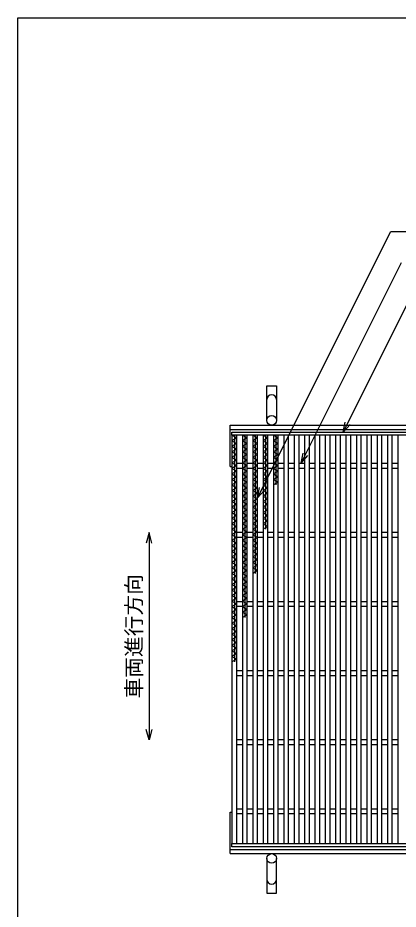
# Model space of a CAD drawing. Units: millimetres, scale not verified. Extents: x -1820 to 1731, y -1282 to 1054.
# Drawn here: x -1729 to -1178, y -236 to 1054 of the extents above; entities that cross this region are included whole.
import ezdxf
from ezdxf.enums import TextEntityAlignment as Align

# ---------------------------------------------------------------- set-up
doc = ezdxf.new("R2010")
doc.units = ezdxf.units.MM
doc.header["$LTSCALE"] = 10
for name, color, linetype, lineweight in [('0_2', 150, 'Continuous', 25), ('16', 3, 'Continuous', 25), ('19', 6, 'Continuous', 25), ('22', 2, 'Continuous', 25)]:
    doc.layers.add(name, color=color, linetype=linetype, lineweight=lineweight)
doc.styles.add('ベクトル', font='')
doc.styles.get('ベクトル').set_extended_font_data('ベクトル')

msp = doc.modelspace()

# ---------------------------------------------------------------- linework, layer by layer
at = {"layer": '0_2'}
for p, q in [((-1729, -1146.5), (-1729, 1053.5)), ((-1729, 1053.5), (1731, 1053.5))]:
    msp.add_line(p, q, dxfattribs=at)
at = {"layer": '16'}
for p, q in [((-1419, 454), (-424, 454)), ((-1419, 449.5), (-1419, 454)), ((-424, 449.5), (-1419, 449.5)), ((-1419, 449.5), (-1419, -141.5)), ((-1412, 449.5), (-1419, 449.5)), ((-1419, 449.5), (-1412, 445.5)), ((-1412, 445.5), (-1419, 441.5)), ((-1419, 441.5), (-1412, 437.5)), ((-1415.5, 449.5), (-1415.5, 121.5)), ((-1412, -141.5), (-1412, 449.5)), ((-1404, 449.5), (-1404, -141.5)), ((-1397, 449.5), (-1404, 449.5)), ((-1404, 449.5), (-1397, 445.5)), ((-1397, 445.5), (-1404, 441.5)), ((-1404, 441.5), (-1397, 437.5)), ((-1400.5, 449.5), (-1400.5, 185.5)), ((-1397, -141.5), (-1397, 449.5)), ((-1389, 449.5), (-1389, -141.5)), ((-1382, 449.5), (-1389, 449.5)), ((-1389, 449.5), (-1382, 445.5)), ((-1382, 445.5), (-1389, 441.5)), ((-1389, 441.5), (-1382, 437.5)), ((-1385.5, 449.5), (-1385.5, 249.5)), ((-1382, -141.5), (-1382, 449.5)), ((-1374, 449.5), (-1374, -141.5)), ((-1367, 449.5), (-1374, 449.5)), ((-1374, 449.5), (-1367, 445.5)), ((-1367, 445.5), (-1374, 441.5)), ((-1374, 441.5), (-1367, 437.5)), ((-1370.5, 449.5), (-1370.5, 313.5)), ((-1367, -141.5), (-1367, 449.5)), ((-1359, 449.5), (-1359, -141.5)), ((-1352, 449.5), (-1359, 449.5)), ((-1359, 449.5), (-1352, 445.5)), ((-1352, 445.5), (-1359, 441.5)), ((-1359, 441.5), (-1352, 437.5)), ((-1355.5, 449.5), (-1355.5, 377.5)), ((-1352, -141.5), (-1352, 449.5)), ((-1344, 449.5), (-1344, -141.5)), ((-1337, 449.5), (-1344, 449.5)), ((-1337, -141.5), (-1337, 449.5)), ((-1329, 449.5), (-1329, -141.5)), ((-1322, 449.5), (-1329, 449.5)), ((-1322, -141.5), (-1322, 449.5)), ((-1314, 449.5), (-1314, -141.5)), ((-1307, 449.5), (-1314, 449.5)), ((-1307, -141.5), (-1307, 449.5)), ((-1299, 449.5), (-1299, -141.5)), ((-1292, 449.5), (-1299, 449.5)), ((-1292, -141.5), (-1292, 449.5)), ((-1284, 449.5), (-1284, -141.5)), ((-1277, 449.5), (-1284, 449.5)), ((-1277, -141.5), (-1277, 449.5)), ((-1269, 449.5), (-1269, -141.5)), ((-1262, 449.5), (-1269, 449.5)), ((-1262, -141.5), (-1262, 449.5)), ((-1254, 449.5), (-1254, -141.5)), ((-1247, 449.5), (-1254, 449.5)), ((-1247, -141.5), (-1247, 449.5)), ((-1239, 449.5), (-1239, -141.5)), ((-1232, 449.5), (-1239, 449.5)), ((-1232, -141.5), (-1232, 449.5)), ((-1224, 449.5), (-1224, -141.5)), ((-1217, 449.5), (-1224, 449.5)), ((-1217, -141.5), (-1217, 449.5)), ((-1209, 449.5), (-1209, -141.5)), ((-1202, 449.5), (-1209, 449.5)), ((-1202, -141.5), (-1202, 449.5)), ((-1194, 449.5), (-1194, -141.5)), ((-1187, 449.5), (-1194, 449.5)), ((-1187, -141.5), (-1187, 449.5)), ((-1179, 449.5), (-1179, -141.5)), ((-1172, 449.5), (-1179, 449.5)), ((-1412, 437.5), (-1419, 433.5)), ((-1419, 433.5), (-1412, 429.5)), ((-1412, 429.5), (-1419, 425.5)), ((-1397, 437.5), (-1404, 433.5)), ((-1404, 433.5), (-1397, 429.5)), ((-1397, 429.5), (-1404, 425.5)), ((-1382, 437.5), (-1389, 433.5)), ((-1389, 433.5), (-1382, 429.5)), ((-1382, 429.5), (-1389, 425.5)), ((-1367, 437.5), (-1374, 433.5)), ((-1374, 433.5), (-1367, 429.5)), ((-1367, 429.5), (-1374, 425.5)), ((-1352, 437.5), (-1359, 433.5)), ((-1359, 433.5), (-1352, 429.5)), ((-1352, 429.5), (-1359, 425.5)), ((-1419, 425.5), (-1412, 421.5)), ((-1412, 421.5), (-1419, 417.5)), ((-1419, 417.5), (-1412, 413.5)), ((-1412, 413.5), (-1419, 409.5)), ((-1404, 425.5), (-1397, 421.5)), ((-1397, 421.5), (-1404, 417.5)), ((-1404, 417.5), (-1397, 413.5)), ((-1397, 413.5), (-1404, 409.5)), ((-1389, 425.5), (-1382, 421.5)), ((-1382, 421.5), (-1389, 417.5)), ((-1389, 417.5), (-1382, 413.5)), ((-1382, 413.5), (-1389, 409.5)), ((-1374, 425.5), (-1367, 421.5)), ((-1367, 421.5), (-1374, 417.5)), ((-1374, 417.5), (-1367, 413.5)), ((-1367, 413.5), (-1374, 409.5)), ((-1359, 425.5), (-1352, 421.5)), ((-1352, 421.5), (-1359, 417.5)), ((-1359, 417.5), (-1352, 413.5)), ((-1352, 413.5), (-1359, 409.5)), ((-1419, 409.5), (-1412, 405.5)), ((-1412, 405.5), (-1419, 401.5)), ((-1419, 401.5), (-1412, 397.5)), ((-1412, 409), (-1404, 409)), ((-1412, 402), (-1404, 402)), ((-1404, 409.5), (-1397, 405.5)), ((-1397, 405.5), (-1404, 401.5)), ((-1404, 401.5), (-1397, 397.5)), ((-1397, 409), (-1389, 409)), ((-1397, 402), (-1389, 402)), ((-1389, 409.5), (-1382, 405.5)), ((-1382, 405.5), (-1389, 401.5)), ((-1389, 401.5), (-1382, 397.5)), ((-1382, 409), (-1374, 409)), ((-1382, 402), (-1374, 402)), ((-1374, 409.5), (-1367, 405.5)), ((-1367, 405.5), (-1374, 401.5)), ((-1374, 401.5), (-1367, 397.5)), ((-1367, 409), (-1359, 409)), ((-1367, 402), (-1359, 402)), ((-1359, 409.5), (-1352, 405.5)), ((-1352, 405.5), (-1359, 401.5)), ((-1359, 401.5), (-1352, 397.5)), ((-1352, 409), (-1344, 409)), ((-1352, 402), (-1344, 402)), ((-1337, 409), (-1329, 409)), ((-1337, 402), (-1329, 402)), ((-1322, 409), (-1314, 409)), ((-1322, 402), (-1314, 402)), ((-1307, 409), (-1299, 409)), ((-1307, 402), (-1299, 402)), ((-1292, 409), (-1284, 409)), ((-1292, 402), (-1284, 402)), ((-1277, 409), (-1269, 409)), ((-1277, 402), (-1269, 402)), ((-1262, 409), (-1254, 409)), ((-1262, 402), (-1254, 402)), ((-1247, 409), (-1239, 409)), ((-1247, 402), (-1239, 402)), ((-1232, 409), (-1224, 409)), ((-1232, 402), (-1224, 402)), ((-1217, 409), (-1209, 409)), ((-1217, 402), (-1209, 402)), ((-1202, 409), (-1194, 409)), ((-1202, 402), (-1194, 402)), ((-1187, 409), (-1179, 409)), ((-1187, 402), (-1179, 402)), ((-1412, 397.5), (-1419, 393.5)), ((-1419, 393.5), (-1412, 389.5)), ((-1412, 389.5), (-1419, 385.5)), ((-1397, 397.5), (-1404, 393.5)), ((-1404, 393.5), (-1397, 389.5)), ((-1397, 389.5), (-1404, 385.5)), ((-1382, 397.5), (-1389, 393.5)), ((-1389, 393.5), (-1382, 389.5)), ((-1382, 389.5), (-1389, 385.5)), ((-1367, 397.5), (-1374, 393.5)), ((-1374, 393.5), (-1367, 389.5)), ((-1367, 389.5), (-1374, 385.5)), ((-1352, 397.5), (-1359, 393.5)), ((-1359, 393.5), (-1352, 389.5)), ((-1352, 389.5), (-1359, 385.5)), ((-1419, 385.5), (-1412, 381.5)), ((-1412, 381.5), (-1419, 377.5)), ((-1419, 377.5), (-1412, 373.5)), ((-1404, 385.5), (-1397, 381.5)), ((-1397, 381.5), (-1404, 377.5)), ((-1404, 377.5), (-1397, 373.5)), ((-1389, 385.5), (-1382, 381.5)), ((-1382, 381.5), (-1389, 377.5)), ((-1389, 377.5), (-1382, 373.5)), ((-1374, 385.5), (-1367, 381.5)), ((-1367, 381.5), (-1374, 377.5)), ((-1374, 377.5), (-1367, 373.5)), ((-1359, 385.5), (-1352, 381.5)), ((-1352, 381.5), (-1359, 377.5)), ((-1412, 373.5), (-1419, 369.5)), ((-1419, 369.5), (-1412, 365.5)), ((-1412, 365.5), (-1419, 361.5)), ((-1419, 361.5), (-1412, 357.5)), ((-1397, 373.5), (-1404, 369.5)), ((-1404, 369.5), (-1397, 365.5)), ((-1397, 365.5), (-1404, 361.5)), ((-1404, 361.5), (-1397, 357.5)), ((-1382, 373.5), (-1389, 369.5)), ((-1389, 369.5), (-1382, 365.5)), ((-1382, 365.5), (-1389, 361.5)), ((-1389, 361.5), (-1382, 357.5)), ((-1367, 373.5), (-1374, 369.5)), ((-1374, 369.5), (-1367, 365.5)), ((-1367, 365.5), (-1374, 361.5)), ((-1374, 361.5), (-1367, 357.5)), ((-1412, 357.5), (-1419, 353.5)), ((-1419, 353.5), (-1412, 349.5)), ((-1412, 349.5), (-1419, 345.5)), ((-1397, 357.5), (-1404, 353.5)), ((-1404, 353.5), (-1397, 349.5)), ((-1397, 349.5), (-1404, 345.5)), ((-1382, 357.5), (-1389, 353.5)), ((-1389, 353.5), (-1382, 349.5)), ((-1382, 349.5), (-1389, 345.5)), ((-1367, 357.5), (-1374, 353.5)), ((-1374, 353.5), (-1367, 349.5)), ((-1367, 349.5), (-1374, 345.5)), ((-1419, 345.5), (-1412, 341.5)), ((-1412, 341.5), (-1419, 337.5)), ((-1419, 337.5), (-1412, 333.5)), ((-1404, 345.5), (-1397, 341.5)), ((-1397, 341.5), (-1404, 337.5)), ((-1404, 337.5), (-1397, 333.5)), ((-1389, 345.5), (-1382, 341.5)), ((-1382, 341.5), (-1389, 337.5)), ((-1389, 337.5), (-1382, 333.5)), ((-1374, 345.5), (-1367, 341.5)), ((-1367, 341.5), (-1374, 337.5)), ((-1374, 337.5), (-1367, 333.5)), ((-1412, 333.5), (-1419, 329.5)), ((-1419, 329.5), (-1412, 325.5)), ((-1412, 325.5), (-1419, 321.5)), ((-1397, 333.5), (-1404, 329.5)), ((-1404, 329.5), (-1397, 325.5)), ((-1397, 325.5), (-1404, 321.5)), ((-1382, 333.5), (-1389, 329.5)), ((-1389, 329.5), (-1382, 325.5)), ((-1382, 325.5), (-1389, 321.5)), ((-1367, 333.5), (-1374, 329.5)), ((-1374, 329.5), (-1367, 325.5)), ((-1367, 325.5), (-1374, 321.5)), ((-1419, 321.5), (-1412, 317.5)), ((-1412, 317.5), (-1419, 313.5)), ((-1419, 313.5), (-1412, 309.5)), ((-1404, 321.5), (-1397, 317.5)), ((-1397, 317.5), (-1404, 313.5)), ((-1404, 313.5), (-1397, 309.5)), ((-1389, 321.5), (-1382, 317.5)), ((-1382, 317.5), (-1389, 313.5)), ((-1389, 313.5), (-1382, 309.5)), ((-1374, 321.5), (-1367, 317.5)), ((-1367, 317.5), (-1374, 313.5)), ((-1412, 309.5), (-1419, 305.5)), ((-1419, 305.5), (-1412, 301.5)), ((-1412, 301.5), (-1419, 297.5)), ((-1419, 297.5), (-1412, 293.5)), ((-1412, 309), (-1404, 309)), ((-1412, 302), (-1404, 302)), ((-1397, 309.5), (-1404, 305.5)), ((-1404, 305.5), (-1397, 301.5)), ((-1397, 301.5), (-1404, 297.5)), ((-1404, 297.5), (-1397, 293.5)), ((-1397, 309), (-1389, 309)), ((-1397, 302), (-1389, 302)), ((-1382, 309.5), (-1389, 305.5)), ((-1389, 305.5), (-1382, 301.5)), ((-1382, 301.5), (-1389, 297.5)), ((-1389, 297.5), (-1382, 293.5)), ((-1382, 309), (-1374, 309)), ((-1382, 302), (-1374, 302)), ((-1367, 309), (-1359, 309)), ((-1367, 302), (-1359, 302)), ((-1352, 309), (-1344, 309)), ((-1352, 302), (-1344, 302)), ((-1337, 309), (-1329, 309)), ((-1337, 302), (-1329, 302)), ((-1322, 309), (-1314, 309)), ((-1322, 302), (-1314, 302)), ((-1307, 309), (-1299, 309)), ((-1307, 302), (-1299, 302)), ((-1292, 309), (-1284, 309)), ((-1292, 302), (-1284, 302)), ((-1277, 309), (-1269, 309)), ((-1277, 302), (-1269, 302)), ((-1262, 309), (-1254, 309)), ((-1262, 302), (-1254, 302)), ((-1247, 309), (-1239, 309)), ((-1247, 302), (-1239, 302)), ((-1232, 309), (-1224, 309)), ((-1232, 302), (-1224, 302)), ((-1217, 309), (-1209, 309)), ((-1217, 302), (-1209, 302)), ((-1202, 309), (-1194, 309)), ((-1202, 302), (-1194, 302)), ((-1187, 309), (-1179, 309)), ((-1187, 302), (-1179, 302)), ((-1412, 293.5), (-1419, 289.5)), ((-1419, 289.5), (-1412, 285.5)), ((-1412, 285.5), (-1419, 281.5)), ((-1397, 293.5), (-1404, 289.5)), ((-1404, 289.5), (-1397, 285.5)), ((-1397, 285.5), (-1404, 281.5)), ((-1382, 293.5), (-1389, 289.5)), ((-1389, 289.5), (-1382, 285.5)), ((-1382, 285.5), (-1389, 281.5)), ((-1419, 281.5), (-1412, 277.5)), ((-1412, 277.5), (-1419, 273.5)), ((-1419, 273.5), (-1412, 269.5)), ((-1404, 281.5), (-1397, 277.5)), ((-1397, 277.5), (-1404, 273.5)), ((-1404, 273.5), (-1397, 269.5)), ((-1389, 281.5), (-1382, 277.5)), ((-1382, 277.5), (-1389, 273.5)), ((-1389, 273.5), (-1382, 269.5)), ((-1412, 269.5), (-1419, 265.5)), ((-1419, 265.5), (-1412, 261.5)), ((-1412, 261.5), (-1419, 257.5)), ((-1397, 269.5), (-1404, 265.5)), ((-1404, 265.5), (-1397, 261.5)), ((-1397, 261.5), (-1404, 257.5)), ((-1382, 269.5), (-1389, 265.5)), ((-1389, 265.5), (-1382, 261.5)), ((-1382, 261.5), (-1389, 257.5)), ((-1419, 257.5), (-1412, 253.5)), ((-1412, 253.5), (-1419, 249.5)), ((-1419, 249.5), (-1412, 245.5)), ((-1412, 245.5), (-1419, 241.5)), ((-1404, 257.5), (-1397, 253.5)), ((-1397, 253.5), (-1404, 249.5)), ((-1404, 249.5), (-1397, 245.5)), ((-1397, 245.5), (-1404, 241.5)), ((-1389, 257.5), (-1382, 253.5)), ((-1382, 253.5), (-1389, 249.5)), ((-1419, 241.5), (-1412, 237.5)), ((-1412, 237.5), (-1419, 233.5)), ((-1419, 233.5), (-1412, 229.5)), ((-1404, 241.5), (-1397, 237.5)), ((-1397, 237.5), (-1404, 233.5)), ((-1404, 233.5), (-1397, 229.5)), ((-1412, 229.5), (-1419, 225.5)), ((-1419, 225.5), (-1412, 221.5)), ((-1412, 221.5), (-1419, 217.5)), ((-1397, 229.5), (-1404, 225.5)), ((-1404, 225.5), (-1397, 221.5)), ((-1397, 221.5), (-1404, 217.5)), ((-1419, 217.5), (-1412, 213.5)), ((-1412, 213.5), (-1419, 209.5)), ((-1419, 209.5), (-1412, 205.5)), ((-1412, 209), (-1404, 209)), ((-1404, 217.5), (-1397, 213.5)), ((-1397, 213.5), (-1404, 209.5)), ((-1404, 209.5), (-1397, 205.5)), ((-1397, 209), (-1389, 209)), ((-1382, 209), (-1374, 209)), ((-1367, 209), (-1359, 209)), ((-1352, 209), (-1344, 209)), ((-1337, 209), (-1329, 209)), ((-1322, 209), (-1314, 209)), ((-1307, 209), (-1299, 209)), ((-1292, 209), (-1284, 209)), ((-1277, 209), (-1269, 209)), ((-1262, 209), (-1254, 209)), ((-1247, 209), (-1239, 209)), ((-1232, 209), (-1224, 209)), ((-1217, 209), (-1209, 209)), ((-1202, 209), (-1194, 209)), ((-1187, 209), (-1179, 209)), ((-1412, 205.5), (-1419, 201.5)), ((-1419, 201.5), (-1412, 197.5)), ((-1412, 197.5), (-1419, 193.5)), ((-1419, 193.5), (-1412, 189.5)), ((-1412, 202), (-1404, 202)), ((-1397, 205.5), (-1404, 201.5)), ((-1404, 201.5), (-1397, 197.5)), ((-1397, 197.5), (-1404, 193.5)), ((-1404, 193.5), (-1397, 189.5)), ((-1397, 202), (-1389, 202)), ((-1382, 202), (-1374, 202)), ((-1367, 202), (-1359, 202)), ((-1352, 202), (-1344, 202)), ((-1337, 202), (-1329, 202)), ((-1322, 202), (-1314, 202)), ((-1307, 202), (-1299, 202)), ((-1292, 202), (-1284, 202)), ((-1277, 202), (-1269, 202)), ((-1262, 202), (-1254, 202)), ((-1247, 202), (-1239, 202)), ((-1232, 202), (-1224, 202)), ((-1217, 202), (-1209, 202)), ((-1202, 202), (-1194, 202)), ((-1187, 202), (-1179, 202)), ((-1412, 189.5), (-1419, 185.5)), ((-1419, 185.5), (-1412, 181.5)), ((-1412, 181.5), (-1419, 177.5)), ((-1397, 189.5), (-1404, 185.5)), ((-1419, 177.5), (-1412, 173.5)), ((-1412, 173.5), (-1419, 169.5)), ((-1419, 169.5), (-1412, 165.5)), ((-1412, 165.5), (-1419, 161.5)), ((-1419, 161.5), (-1412, 157.5)), ((-1412, 157.5), (-1419, 153.5)), ((-1419, 153.5), (-1412, 149.5)), ((-1412, 149.5), (-1419, 145.5)), ((-1419, 145.5), (-1412, 141.5)), ((-1412, 141.5), (-1419, 137.5)), ((-1419, 137.5), (-1412, 133.5)), ((-1412, 133.5), (-1419, 129.5)), ((-1419, 129.5), (-1412, 125.5)), ((-1412, 125.5), (-1419, 121.5)), ((-1412, 109), (-1404, 109)), ((-1397, 109), (-1389, 109)), ((-1382, 109), (-1374, 109)), ((-1367, 109), (-1359, 109)), ((-1352, 109), (-1344, 109)), ((-1337, 109), (-1329, 109)), ((-1322, 109), (-1314, 109)), ((-1307, 109), (-1299, 109)), ((-1292, 109), (-1284, 109)), ((-1277, 109), (-1269, 109)), ((-1262, 109), (-1254, 109)), ((-1247, 109), (-1239, 109)), ((-1232, 109), (-1224, 109)), ((-1217, 109), (-1209, 109)), ((-1202, 109), (-1194, 109)), ((-1187, 109), (-1179, 109)), ((-1412, 102), (-1404, 102)), ((-1397, 102), (-1389, 102)), ((-1382, 102), (-1374, 102)), ((-1367, 102), (-1359, 102)), ((-1352, 102), (-1344, 102)), ((-1337, 102), (-1329, 102)), ((-1322, 102), (-1314, 102)), ((-1307, 102), (-1299, 102)), ((-1292, 102), (-1284, 102)), ((-1277, 102), (-1269, 102)), ((-1262, 102), (-1254, 102)), ((-1247, 102), (-1239, 102)), ((-1232, 102), (-1224, 102)), ((-1217, 102), (-1209, 102)), ((-1202, 102), (-1194, 102)), ((-1187, 102), (-1179, 102)), ((-1412, 9), (-1404, 9)), ((-1412, 2), (-1404, 2)), ((-1397, 9), (-1389, 9)), ((-1397, 2), (-1389, 2)), ((-1382, 9), (-1374, 9)), ((-1382, 2), (-1374, 2)), ((-1367, 9), (-1359, 9)), ((-1367, 2), (-1359, 2)), ((-1352, 9), (-1344, 9)), ((-1352, 2), (-1344, 2)), ((-1337, 9), (-1329, 9)), ((-1337, 2), (-1329, 2)), ((-1322, 9), (-1314, 9)), ((-1322, 2), (-1314, 2)), ((-1307, 9), (-1299, 9)), ((-1307, 2), (-1299, 2)), ((-1292, 9), (-1284, 9)), ((-1292, 2), (-1284, 2)), ((-1277, 9), (-1269, 9)), ((-1277, 2), (-1269, 2)), ((-1262, 9), (-1254, 9)), ((-1262, 2), (-1254, 2)), ((-1247, 9), (-1239, 9)), ((-1247, 2), (-1239, 2)), ((-1232, 9), (-1224, 9)), ((-1232, 2), (-1224, 2)), ((-1217, 9), (-1209, 9)), ((-1217, 2), (-1209, 2)), ((-1202, 9), (-1194, 9)), ((-1202, 2), (-1194, 2)), ((-1187, 9), (-1179, 9)), ((-1187, 2), (-1179, 2)), ((-1412, -91), (-1404, -91)), ((-1412, -98), (-1404, -98)), ((-1397, -91), (-1389, -91)), ((-1397, -98), (-1389, -98)), ((-1382, -91), (-1374, -91)), ((-1382, -98), (-1374, -98)), ((-1367, -91), (-1359, -91)), ((-1367, -98), (-1359, -98)), ((-1352, -91), (-1344, -91)), ((-1352, -98), (-1344, -98)), ((-1337, -91), (-1329, -91)), ((-1337, -98), (-1329, -98)), ((-1322, -91), (-1314, -91)), ((-1322, -98), (-1314, -98)), ((-1307, -91), (-1299, -91)), ((-1307, -98), (-1299, -98)), ((-1292, -91), (-1284, -91)), ((-1292, -98), (-1284, -98)), ((-1277, -91), (-1269, -91)), ((-1277, -98), (-1269, -98)), ((-1262, -91), (-1254, -91)), ((-1262, -98), (-1254, -98)), ((-1247, -91), (-1239, -91)), ((-1247, -98), (-1239, -98)), ((-1232, -91), (-1224, -91)), ((-1232, -98), (-1224, -98)), ((-1217, -91), (-1209, -91)), ((-1217, -98), (-1209, -98)), ((-1202, -91), (-1194, -91)), ((-1202, -98), (-1194, -98)), ((-1187, -91), (-1179, -91)), ((-1187, -98), (-1179, -98)), ((-1419, -141.5), (-424, -141.5)), ((-1419, -146), (-1419, -141.5)), ((-1419, -141.5), (-1412, -141.5)), ((-1404, -141.5), (-1397, -141.5)), ((-1389, -141.5), (-1382, -141.5)), ((-1374, -141.5), (-1367, -141.5)), ((-1359, -141.5), (-1352, -141.5)), ((-1344, -141.5), (-1337, -141.5)), ((-1329, -141.5), (-1322, -141.5)), ((-1314, -141.5), (-1307, -141.5)), ((-1299, -141.5), (-1292, -141.5)), ((-1284, -141.5), (-1277, -141.5)), ((-1269, -141.5), (-1262, -141.5)), ((-1254, -141.5), (-1247, -141.5)), ((-1239, -141.5), (-1232, -141.5)), ((-1224, -141.5), (-1217, -141.5)), ((-1209, -141.5), (-1202, -141.5)), ((-1194, -141.5), (-1187, -141.5)), ((-1179, -141.5), (-1172, -141.5)), ((-424, -146), (-1419, -146))]:
    msp.add_line(p, q, dxfattribs=at)
at = {"layer": '19'}
for p, q in [((-1368.5, 471), (-1368.5, 521)), ((-1368.5, 521), (-1354.5, 521)), ((-1354.5, 521), (-1354.5, 471)), ((-1421.5, 464), (-421.5, 464)), ((-1421.5, 404), (-1421.5, 464)), ((-1421.5, 458), (-421.5, 458)), ((-1421.5, 404), (-1419, 404)), ((-1421.5, -156), (-1421.5, -96)), ((-1421.5, -96), (-1419, -96)), ((-1421.5, -150), (-421.5, -150)), ((-1421.5, -156), (-421.5, -156)), ((-1368.5, -163), (-1368.5, -213)), ((-1354.5, -213), (-1354.5, -163)), ((-1368.5, -213), (-1354.5, -213))]:
    msp.add_line(p, q, dxfattribs=at)
for centre in [(-1361.5, 471), (-1361.5, -163)]:
    msp.add_circle(centre, 7, dxfattribs=at)
for centre, start, end in [((-1361.5, 501), 0, 180), ((-1361.5, -193), 180, 0)]:
    msp.add_arc(centre, 7, start, end, dxfattribs=at)
at = {"layer": '22', "color": 4}
for p, q in [((-1382, 359), (-1189.2, 744.5)), ((-1189.2, 744.5), (-729.2, 744.5)), ((-1319, 409), (-1173.7, 699.5)), ((-1258, 454), (-1160.2, 649.5)), ((-1258, 454), (-1255, 468.6)), ((-1258, 454), (-1248, 465)), ((-1319, 409), (-1316, 423.6)), ((-1319, 409), (-1309, 420)), ((-1382, 359), (-1379, 373.6)), ((-1382, 359), (-1372, 370)), ((-1539, 308.5), (-1543, 293.5)), ((-1535, 293.5), (-1539, 308.5)), ((-1539, 308.5), (-1539, 8.5)), ((-1539, 8.5), (-1543, 23.5)), ((-1535, 23.5), (-1539, 8.5))]:
    msp.add_line(p, q, dxfattribs=at)

# ---------------------------------------------------------------- texts
at = {"layer": '22', "style": 'ベクトル'}
msp.add_text('車両進行方向', height=21.99, rotation=90, dxfattribs=at).set_placement((-1561, 68.5), align=Align.MIDDLE_LEFT)

doc.saveas('drawing.dxf')
